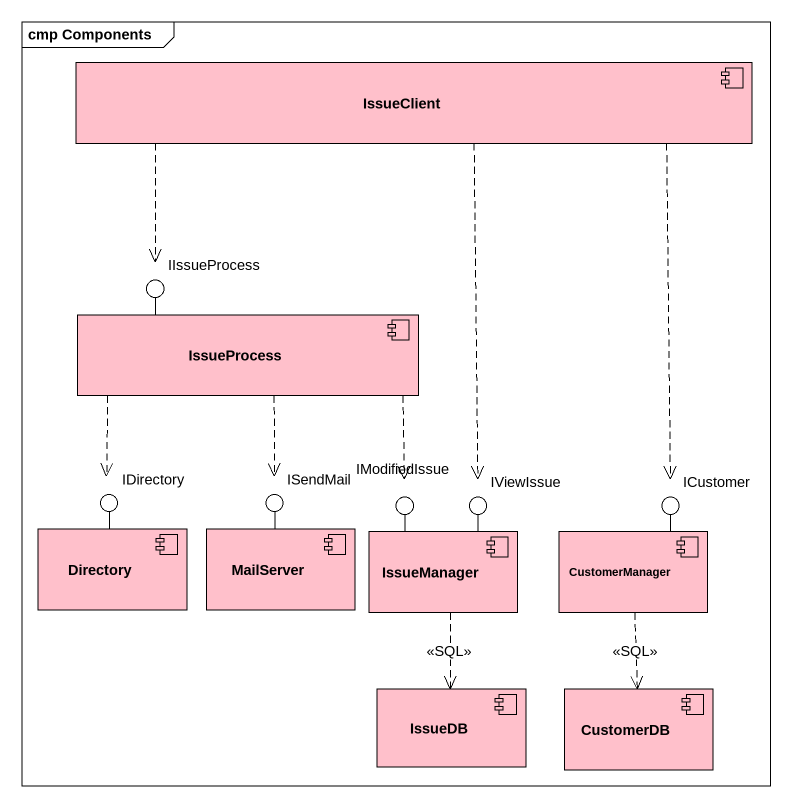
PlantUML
@startuml
mainframe cmp Components
component IssueClient #FFC0CB
() IIssueProcess #CC99FF
component IssueProcess #FFC0CB
() IDirectory #CC99FF
() ISendMail #CC99FF
() IModifiedIssue #CC99FF
() IViewIssue #CC99FF
() ICustomer #CC99FF
component Directory #FFC0CB
component MailServer #FFC0CB
component IssueManager #FFC0CB
component CustomerManager #FFC0CB
component IssueDB #FFC0CB
component CustomerDB #FFC0CB
IssueProcess -up- IIssueProcess
Directory -up- IDirectory
MailServer -up- ISendMail
IssueManager -up- IModifiedIssue
IssueManager -up- IViewIssue
CustomerManager -up- ICustomer
IssueClient ..> IIssueProcess
IssueClient ..> IViewIssue
IssueClient ..> ICustomer
IssueProcess ..> IDirectory
IssueProcess ..> ISendMail
IssueProcess ..> IModifiedIssue
IssueManager ..> IssueDB : <<SQL>>
CustomerManager ..> CustomerDB : <<SQL>>
@enduml
